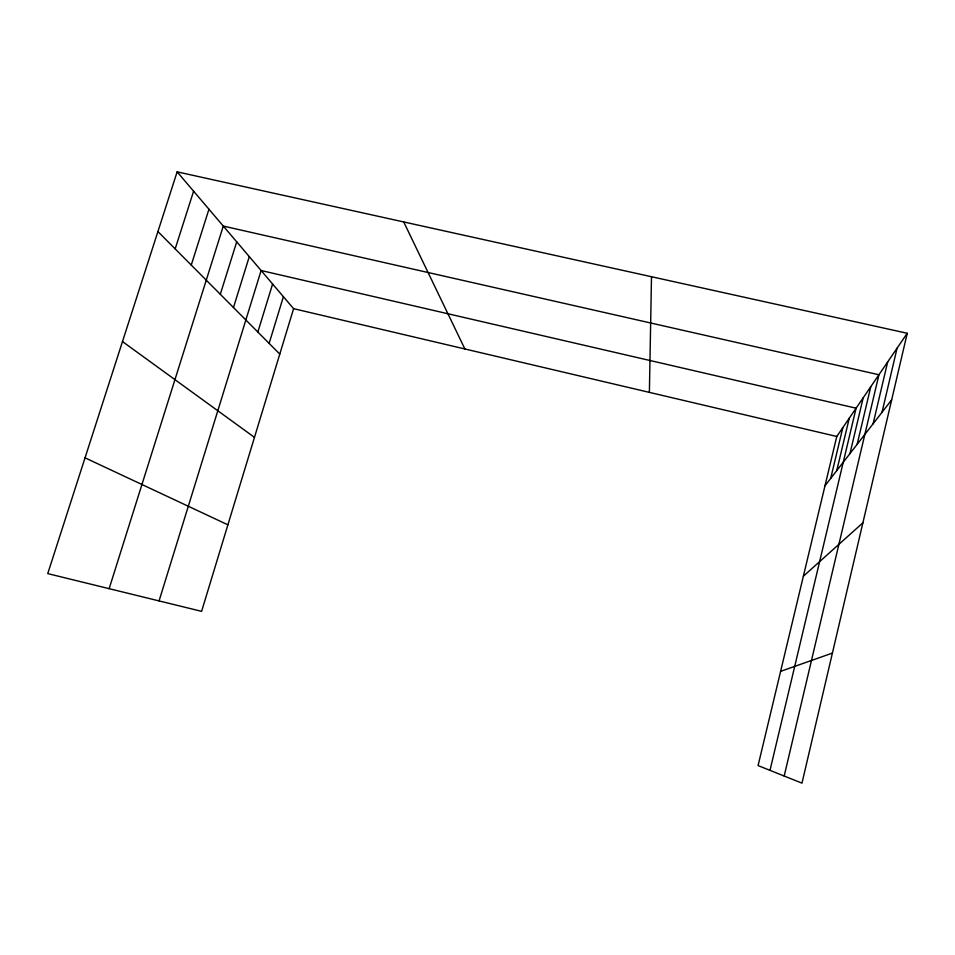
<?xml version="1.0" encoding="UTF-8"?>
<svg xmlns="http://www.w3.org/2000/svg" width="955" height="955" viewBox="0 0 955 955"><rect width="100%" height="100%" fill="white"/><g stroke="black" fill="none" stroke-linecap="round" stroke-linejoin="round"><path stroke-width="1.43" d="M649.388 392.386L651.501 276.723M873.109 423.769L887.673 361.945M882.026 412.285L897.079 348.169M907.25 333.271L801.973 783.148L758.079 765.588L836.783 436.471L907.25 333.271L177.141 171.852L47.75 573.609L201.601 611.343L293.591 308.668L177.141 171.852M849.962 453.601L863.201 397.781M857.136 444.35L870.793 386.668M784.186 776.033L878.934 374.754L223.291 226.072L109.145 588.674M830.695 478.407L842.823 427.637M836.771 470.588L849.246 418.218M769.993 770.351L856.098 408.191L261.121 270.528L159.067 600.91M257.85 332.03L272.593 284.005M269.131 343.382L283.396 296.695M233.474 307.522L249.291 256.632M220.307 294.283L236.709 241.842M191.251 265.072L208.954 209.229M175.171 248.909L193.602 191.203M825.001 485.749L891.66 399.87M803.358 576.223L862.89 522.827M780.617 671.341L832.414 653.089M293.591 308.668L836.783 436.471M85.043 457.827L227.899 524.82M122.479 341.556L254.472 437.366M157.909 231.552L279.779 354.09M403.714 221.942L464.882 348.969"/></g></svg>
